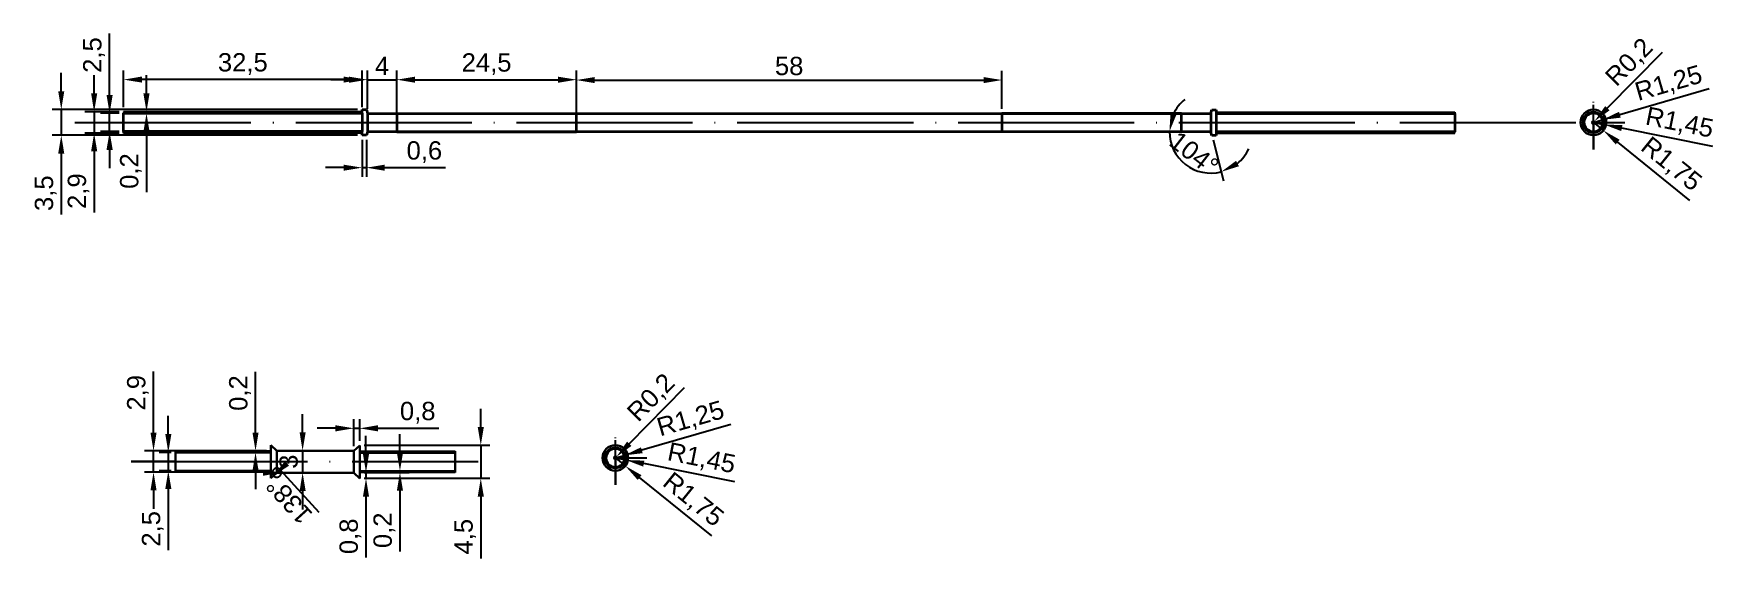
# Model space of a CAD drawing. Header units: millimetres. Extents: x 1691 to 2518, y 681 to 1261.
# Drawn here: x 1704.2 to 1933.2, y 1189.1 to 1260.7 of the extents above; entities that cross this region are included whole.
import ezdxf

# ---------------------------------------------------------------- set-up
doc = ezdxf.new("R2010")
doc.units = ezdxf.units.MM
doc.linetypes.add('ACAD_ISO04W100', pattern=[30, 24, -3, 0, -3])
doc.styles.get("Standard").update_dxf_attribs({"font": 'arial.ttf'})
doc.dimstyles.new('ISO-25', dxfattribs={"dimtxt": 2.5, "dimasz": 2.5, "dimexe": 1.25, "dimexo": 0.625, "dimtad": 1, "dimtxsty": 'Standard', "dimcen": 2.5, "dimadec": 0, "dimazin": 0, "dimtfac": 1, "dimtmove": 0, "dimatfit": 3, "dimfxl": 1, "dimarcsym": 0})

# ---------------------------------------------------------------- blocks, each defined once
blk = doc.blocks.new('*D1')
at = {"color": 0, "lineweight": -2, "transparency": 16777216}
for p, q in [((1716.52, 1250.63), (1716.52, 1255.64)), ((1749.02, 1250.63), (1749.02, 1255.64)), ((1746.52, 1254.39), (1719.02, 1254.39))]:
    blk.add_line(p, q, dxfattribs=at)
at = {"color": 0, "transparency": 16777216}
for points in [[(1719.02, 1254.81), (1719.02, 1253.98), (1716.52, 1254.39)], [(1746.52, 1254.81), (1746.52, 1253.98), (1749.02, 1254.39)]]:
    blk.add_solid(points, dxfattribs=at)
at = {"layer": 'Defpoints', "color": 0, "transparency": 16777216}
for p in [(1716.52, 1254.39), (1716.52, 1250), (1749.02, 1250)]:
    blk.add_point(p, dxfattribs=at)
at = {"color": 0, "transparency": 16777216, "insert": (1732.77, 1256.52), "char_height": 2.5, "attachment_point": 5}
blk.add_mtext('32,5', dxfattribs=at)
blk = doc.blocks.new('*D2')
at = {"color": 0, "lineweight": -2, "transparency": 16777216}
for p, q in [((1714.61, 1252.3), (1714.61, 1260.67)), ((1715.89, 1249.8), (1713.36, 1249.8)), ((1714.61, 1247.3), (1714.61, 1249.8)), ((1715.89, 1247.3), (1713.36, 1247.3)), ((1714.61, 1244.8), (1714.61, 1242.3))]:
    blk.add_line(p, q, dxfattribs=at)
at = {"color": 0, "transparency": 16777216}
for points in [[(1714.19, 1252.3), (1715.03, 1252.3), (1714.61, 1249.8)], [(1714.19, 1244.8), (1715.03, 1244.8), (1714.61, 1247.3)]]:
    blk.add_solid(points, dxfattribs=at)
at = {"layer": 'Defpoints', "color": 0, "transparency": 16777216}
for p in [(1714.61, 1249.8), (1716.52, 1249.8), (1716.52, 1247.3)]:
    blk.add_point(p, dxfattribs=at)
at = {"color": 0, "transparency": 16777216, "insert": (1712.48, 1257.74), "char_height": 2.5, "attachment_point": 5, "rotation": 90}
blk.add_mtext('2,5', dxfattribs=at)
blk = doc.blocks.new('*D3')
at = {"color": 0, "lineweight": -2, "transparency": 16777216}
for p, q in [((1712.5, 1252.5), (1712.5, 1255)), ((1715.89, 1250), (1711.25, 1250)), ((1712.5, 1250), (1712.5, 1247.1)), ((1715.89, 1247.1), (1711.25, 1247.1)), ((1712.5, 1244.6), (1712.5, 1236.26))]:
    blk.add_line(p, q, dxfattribs=at)
at = {"color": 0, "transparency": 16777216}
for points in [[(1712.09, 1252.5), (1712.92, 1252.5), (1712.5, 1250)], [(1712.09, 1244.6), (1712.92, 1244.6), (1712.5, 1247.1)]]:
    blk.add_solid(points, dxfattribs=at)
at = {"layer": 'Defpoints', "color": 0, "transparency": 16777216}
for p in [(1716.52, 1250), (1712.5, 1247.1), (1716.52, 1247.1)]:
    blk.add_point(p, dxfattribs=at)
at = {"color": 0, "transparency": 16777216, "insert": (1710.38, 1239.18), "char_height": 2.5, "attachment_point": 5, "rotation": 90}
blk.add_mtext('2,9', dxfattribs=at)
blk = doc.blocks.new('*D6')
at = {"color": 0, "lineweight": -2, "transparency": 16777216}
for p, q in [((1749.75, 1250.41), (1749.75, 1255.63)), ((1753.75, 1250.41), (1753.75, 1255.63)), ((1747.25, 1254.38), (1744.75, 1254.38)), ((1749.75, 1254.38), (1753.75, 1254.38)), ((1756.25, 1254.38), (1758.75, 1254.38))]:
    blk.add_line(p, q, dxfattribs=at)
at = {"color": 0, "transparency": 16777216}
for points in [[(1747.25, 1254.79), (1747.25, 1253.96), (1749.75, 1254.38)], [(1756.25, 1254.79), (1756.25, 1253.96), (1753.75, 1254.38)]]:
    blk.add_solid(points, dxfattribs=at)
at = {"layer": 'Defpoints', "color": 0, "transparency": 16777216}
for p in [(1753.75, 1254.38), (1749.75, 1249.79), (1753.75, 1249.79)]:
    blk.add_point(p, dxfattribs=at)
at = {"color": 0, "transparency": 16777216, "insert": (1751.75, 1256.25), "char_height": 2.5, "attachment_point": 5}
blk.add_mtext('4', dxfattribs=at)
blk = doc.blocks.new('*D7')
at = {"color": 0, "lineweight": -2, "transparency": 16777216}
for p, q in [((1749.02, 1246.18), (1749.02, 1241.13)), ((1749.62, 1246.18), (1749.62, 1241.13)), ((1746.52, 1242.38), (1744.02, 1242.38)), ((1749.02, 1242.38), (1749.62, 1242.38)), ((1752.12, 1242.38), (1760.42, 1242.38))]:
    blk.add_line(p, q, dxfattribs=at)
at = {"color": 0, "transparency": 16777216}
for points in [[(1746.52, 1242.79), (1746.52, 1241.96), (1749.02, 1242.38)], [(1752.12, 1242.79), (1752.12, 1241.96), (1749.62, 1242.38)]]:
    blk.add_solid(points, dxfattribs=at)
at = {"layer": 'Defpoints', "color": 0, "transparency": 16777216}
for p in [(1749.02, 1246.8), (1749.62, 1246.8), (1749.62, 1242.38)]:
    blk.add_point(p, dxfattribs=at)
at = {"color": 0, "transparency": 16777216, "insert": (1757.52, 1244.5), "char_height": 2.5, "attachment_point": 5}
blk.add_mtext('0,6', dxfattribs=at)
blk = doc.blocks.new('*D8')
at = {"color": 0, "lineweight": -2, "transparency": 16777216}
for p, q in [((1753.75, 1247.91), (1753.75, 1255.63)), ((1778.25, 1247.91), (1778.25, 1255.63)), ((1756.25, 1254.38), (1775.75, 1254.38))]:
    blk.add_line(p, q, dxfattribs=at)
at = {"color": 0, "transparency": 16777216}
for points in [[(1756.25, 1254.79), (1756.25, 1253.96), (1753.75, 1254.38)], [(1775.75, 1254.79), (1775.75, 1253.96), (1778.25, 1254.38)]]:
    blk.add_solid(points, dxfattribs=at)
at = {"layer": 'Defpoints', "color": 0, "transparency": 16777216}
for p in [(1778.25, 1254.38), (1753.75, 1247.29), (1778.25, 1247.29)]:
    blk.add_point(p, dxfattribs=at)
at = {"color": 0, "transparency": 16777216, "insert": (1766, 1256.5), "char_height": 2.5, "attachment_point": 5}
blk.add_mtext('24,5', dxfattribs=at)
blk = doc.blocks.new('*D9')
at = {"color": 0, "lineweight": -2, "transparency": 16777216}
for p, q in [((1778.25, 1250.41), (1778.25, 1255.58)), ((1836.25, 1250.41), (1836.25, 1255.58)), ((1780.75, 1254.33), (1833.75, 1254.33))]:
    blk.add_line(p, q, dxfattribs=at)
at = {"color": 0, "transparency": 16777216}
for points in [[(1780.75, 1254.74), (1780.75, 1253.91), (1778.25, 1254.33)], [(1833.75, 1254.74), (1833.75, 1253.91), (1836.25, 1254.33)]]:
    blk.add_solid(points, dxfattribs=at)
at = {"layer": 'Defpoints', "color": 0, "transparency": 16777216}
for p in [(1836.25, 1254.33), (1778.25, 1249.79), (1836.25, 1249.79)]:
    blk.add_point(p, dxfattribs=at)
at = {"color": 0, "transparency": 16777216, "insert": (1807.25, 1256.23), "char_height": 2.5, "attachment_point": 5}
blk.add_mtext('58', dxfattribs=at)
blk = doc.blocks.new('*D10')
at = {"color": 0, "lineweight": -2, "transparency": 16777216}
for p, q in [((1708.02, 1252.8), (1708.02, 1255.3)), ((1748.39, 1250.3), (1706.77, 1250.3)), ((1708.02, 1250.3), (1708.02, 1246.8)), ((1748.39, 1246.8), (1706.77, 1246.8)), ((1708.02, 1244.3), (1708.02, 1235.99))]:
    blk.add_line(p, q, dxfattribs=at)
at = {"color": 0, "transparency": 16777216}
for points in [[(1707.6, 1252.8), (1708.43, 1252.8), (1708.02, 1250.3)], [(1707.6, 1244.3), (1708.43, 1244.3), (1708.02, 1246.8)]]:
    blk.add_solid(points, dxfattribs=at)
at = {"layer": 'Defpoints', "color": 0, "transparency": 16777216}
for p in [(1749.02, 1250.3), (1708.02, 1246.8), (1749.02, 1246.8)]:
    blk.add_point(p, dxfattribs=at)
at = {"color": 0, "transparency": 16777216, "insert": (1705.89, 1238.9), "char_height": 2.5, "attachment_point": 5, "rotation": 90}
blk.add_mtext('3,5', dxfattribs=at)
blk = doc.blocks.new('*D12')
at = {"color": 0, "lineweight": -2, "transparency": 16777216}
for p, q in [((1719.64, 1252.5), (1719.64, 1255)), ((1717.14, 1250), (1720.89, 1250)), ((1717.14, 1249.8), (1720.89, 1249.8)), ((1719.64, 1250), (1719.64, 1249.8)), ((1719.64, 1247.3), (1719.64, 1239.03))]:
    blk.add_line(p, q, dxfattribs=at)
at = {"color": 0, "transparency": 16777216}
for points in [[(1719.22, 1252.5), (1720.05, 1252.5), (1719.64, 1250)], [(1719.22, 1247.3), (1720.05, 1247.3), (1719.64, 1249.8)]]:
    blk.add_solid(points, dxfattribs=at)
at = {"layer": 'Defpoints', "color": 0, "transparency": 16777216}
for p in [(1716.52, 1250), (1716.52, 1249.8), (1719.64, 1249.8)]:
    blk.add_point(p, dxfattribs=at)
at = {"color": 0, "transparency": 16777216, "insert": (1717.51, 1241.92), "char_height": 2.5, "attachment_point": 5, "rotation": 90}
blk.add_mtext('0,2', dxfattribs=at)
blk = doc.blocks.new('*D13')
at = {"color": 0, "lineweight": -2, "transparency": 16777216}
for p, q in [((1926.25, 1258.1), (1918.78, 1250.48)), ((1916.89, 1248.55), (1917.03, 1248.7))]:
    blk.add_line(p, q, dxfattribs=at)
at = {"color": 0, "transparency": 16777216}
blk.add_solid([(1918.49, 1250.77), (1919.08, 1250.19), (1917.03, 1248.7)], dxfattribs=at)
at = {"layer": 'Defpoints', "color": 0, "transparency": 16777216}
for p in [(1916.89, 1248.55), (1917.03, 1248.7)]:
    blk.add_point(p, dxfattribs=at)
at = {"color": 0, "transparency": 16777216, "insert": (1921.88, 1256.67), "char_height": 2.5, "attachment_point": 5, "rotation": 45.5566}
blk.add_mtext('R0,2', dxfattribs=at)
blk = doc.blocks.new('*D14')
at = {"color": 0, "lineweight": -2, "transparency": 16777216}
for p, q in [((1932.65, 1253.11), (1920.5, 1249.6)), ((1916.89, 1248.55), (1918.09, 1248.9))]:
    blk.add_line(p, q, dxfattribs=at)
at = {"color": 0, "transparency": 16777216}
blk.add_solid([(1920.38, 1250), (1920.61, 1249.2), (1918.09, 1248.9)], dxfattribs=at)
at = {"layer": 'Defpoints', "color": 0, "transparency": 16777216}
for p in [(1916.89, 1248.55), (1918.09, 1248.9)]:
    blk.add_point(p, dxfattribs=at)
at = {"color": 0, "transparency": 16777216, "insert": (1927.18, 1253.75), "char_height": 2.5, "attachment_point": 5, "rotation": 16.1364}
blk.add_mtext('R1,25', dxfattribs=at)
blk = doc.blocks.new('*D15')
at = {"color": 0, "lineweight": -2, "transparency": 16777216}
for p, q in [((1916.89, 1248.55), (1918.32, 1248.27)), ((1933.17, 1245.28), (1920.77, 1247.78))]:
    blk.add_line(p, q, dxfattribs=at)
at = {"color": 0, "transparency": 16777216}
blk.add_solid([(1920.85, 1248.18), (1920.68, 1247.37), (1918.32, 1248.27)], dxfattribs=at)
at = {"layer": 'Defpoints', "color": 0, "transparency": 16777216}
for p in [(1916.89, 1248.55), (1918.32, 1248.27)]:
    blk.add_point(p, dxfattribs=at)
at = {"color": 0, "transparency": 16777216, "insert": (1928.61, 1248.37), "char_height": 2.5, "attachment_point": 5, "rotation": 348.6169}
blk.add_mtext('R1,45', dxfattribs=at)
blk = doc.blocks.new('*D16')
at = {"color": 0, "lineweight": -2, "transparency": 16777216}
for p, q in [((1916.89, 1248.55), (1918.25, 1247.45)), ((1930.03, 1237.91), (1920.2, 1245.88))]:
    blk.add_line(p, q, dxfattribs=at)
at = {"color": 0, "transparency": 16777216}
blk.add_solid([(1920.46, 1246.2), (1919.93, 1245.55), (1918.25, 1247.45)], dxfattribs=at)
at = {"layer": 'Defpoints', "color": 0, "transparency": 16777216}
for p in [(1916.89, 1248.55), (1918.25, 1247.45)]:
    blk.add_point(p, dxfattribs=at)
at = {"color": 0, "transparency": 16777216, "insert": (1927.42, 1242.76), "char_height": 2.5, "attachment_point": 5, "rotation": 320.9697}
blk.add_mtext('R1,75', dxfattribs=at)
blk = doc.blocks.new('*D22')
at = {"color": 0, "lineweight": -2, "transparency": 16777216}
for p, q in [((1792.92, 1212.34), (1785.45, 1204.72)), ((1783.56, 1202.79), (1783.7, 1202.94))]:
    blk.add_line(p, q, dxfattribs=at)
at = {"color": 0, "transparency": 16777216}
blk.add_solid([(1785.15, 1205.01), (1785.75, 1204.43), (1783.7, 1202.94)], dxfattribs=at)
at = {"layer": 'Defpoints', "color": 0, "transparency": 16777216}
for p in [(1783.56, 1202.79), (1783.7, 1202.94)]:
    blk.add_point(p, dxfattribs=at)
at = {"color": 0, "transparency": 16777216, "insert": (1788.54, 1210.91), "char_height": 2.5, "attachment_point": 5, "rotation": 45.5566}
blk.add_mtext('R0,2', dxfattribs=at)
blk = doc.blocks.new('*D23')
at = {"color": 0, "lineweight": -2, "transparency": 16777216}
for p, q in [((1799.32, 1207.35), (1787.16, 1203.84)), ((1783.56, 1202.79), (1784.76, 1203.14))]:
    blk.add_line(p, q, dxfattribs=at)
at = {"color": 0, "transparency": 16777216}
blk.add_solid([(1787.05, 1204.24), (1787.28, 1203.44), (1784.76, 1203.14)], dxfattribs=at)
at = {"layer": 'Defpoints', "color": 0, "transparency": 16777216}
for p in [(1783.56, 1202.79), (1784.76, 1203.14)]:
    blk.add_point(p, dxfattribs=at)
at = {"color": 0, "transparency": 16777216, "insert": (1793.85, 1207.99), "char_height": 2.5, "attachment_point": 5, "rotation": 16.1364}
blk.add_mtext('R1,25', dxfattribs=at)
blk = doc.blocks.new('*D24')
at = {"color": 0, "lineweight": -2, "transparency": 16777216}
for p, q in [((1783.56, 1202.79), (1784.98, 1202.51)), ((1799.84, 1199.52), (1787.43, 1202.01))]:
    blk.add_line(p, q, dxfattribs=at)
at = {"color": 0, "transparency": 16777216}
blk.add_solid([(1787.51, 1202.42), (1787.35, 1201.61), (1784.98, 1202.51)], dxfattribs=at)
at = {"layer": 'Defpoints', "color": 0, "transparency": 16777216}
for p in [(1783.56, 1202.79), (1784.98, 1202.51)]:
    blk.add_point(p, dxfattribs=at)
at = {"color": 0, "transparency": 16777216, "insert": (1795.28, 1202.6), "char_height": 2.5, "attachment_point": 5, "rotation": 348.6169}
blk.add_mtext('R1,45', dxfattribs=at)
blk = doc.blocks.new('*D25')
at = {"color": 0, "lineweight": -2, "transparency": 16777216}
for p, q in [((1783.56, 1202.79), (1784.92, 1201.69)), ((1796.69, 1192.15), (1786.86, 1200.12))]:
    blk.add_line(p, q, dxfattribs=at)
at = {"color": 0, "transparency": 16777216}
blk.add_solid([(1787.12, 1200.44), (1786.6, 1199.79), (1784.92, 1201.69)], dxfattribs=at)
at = {"layer": 'Defpoints', "color": 0, "transparency": 16777216}
for p in [(1783.56, 1202.79), (1784.92, 1201.69)]:
    blk.add_point(p, dxfattribs=at)
at = {"color": 0, "transparency": 16777216, "insert": (1794.09, 1197), "char_height": 2.5, "attachment_point": 5, "rotation": 320.9697}
blk.add_mtext('R1,75', dxfattribs=at)
blk = doc.blocks.new('*D26')
at = {"color": 0, "lineweight": -2, "transparency": 16777216}
for p, q in [((1860.13, 1247.29), (1857.84, 1247.29)), ((1865.04, 1246.16), (1866.46, 1240.6))]:
    blk.add_line(p, q, dxfattribs=at)
for start, end in [(128.922, 154.461), (180, 284.3072), (309.8461, 335.3851)]:
    blk.add_arc((1864.75, 1247.29), 5.66, start, end, dxfattribs=at)
at = {"color": 0, "transparency": 16777216}
for points in [[(1860.05, 1249.63), (1859.24, 1249.82), (1859.09, 1247.29)], [(1868.56, 1242.57), (1868.18, 1243.32), (1866.15, 1241.81)]]:
    blk.add_solid(points, dxfattribs=at)
at = {"layer": 'Defpoints', "color": 0, "transparency": 16777216}
for p in [(1860.75, 1247.29), (1864.75, 1247.29), (1864.75, 1247.29), (1864.88, 1246.77), (1860.1, 1244.06)]:
    blk.add_point(p, dxfattribs=at)
at = {"color": 0, "transparency": 16777216, "insert": (1862.45, 1244.32), "char_height": 2.5, "attachment_point": 5, "rotation": 322.1536}
blk.add_mtext('104°', dxfattribs=at)
blk = doc.blocks.new('*D27')
at = {"color": 0, "linetype": 'ACAD_ISO04W100', "lineweight": -2, "transparency": 16777216}
for p, q in [((1722.61, 1206.05), (1722.61, 1208.55)), ((1722.98, 1203.55), (1721.36, 1203.55)), ((1722.61, 1203.55), (1722.61, 1201.05)), ((1722.98, 1201.05), (1721.36, 1201.05)), ((1722.61, 1198.55), (1722.61, 1190.19))]:
    blk.add_line(p, q, dxfattribs=at)
at = {"color": 0, "linetype": 'ACAD_ISO04W100', "transparency": 16777216}
for points in [[(1722.2, 1206.05), (1723.03, 1206.05), (1722.61, 1203.55)], [(1722.2, 1198.55), (1723.03, 1198.55), (1722.61, 1201.05)]]:
    blk.add_solid(points, dxfattribs=at)
at = {"layer": 'Defpoints', "color": 0, "linetype": 'ACAD_ISO04W100', "transparency": 16777216}
for p in [(1723.6, 1203.55), (1722.61, 1201.05), (1723.6, 1201.05)]:
    blk.add_point(p, dxfattribs=at)
at = {"color": 0, "linetype": 'ACAD_ISO04W100', "transparency": 16777216, "insert": (1720.49, 1193.12), "char_height": 2.5, "attachment_point": 5, "rotation": 90}
blk.add_mtext('2,5', dxfattribs=at)
blk = doc.blocks.new('*D28')
at = {"color": 0, "linetype": 'ACAD_ISO04W100', "lineweight": -2, "transparency": 16777216}
for p, q in [((1720.6, 1206.25), (1720.6, 1214.6)), ((1735.98, 1203.75), (1719.35, 1203.75)), ((1720.6, 1200.85), (1720.6, 1203.75)), ((1735.98, 1200.85), (1719.35, 1200.85)), ((1720.6, 1198.35), (1720.6, 1195.85))]:
    blk.add_line(p, q, dxfattribs=at)
at = {"color": 0, "linetype": 'ACAD_ISO04W100', "transparency": 16777216}
for points in [[(1720.18, 1206.25), (1721.01, 1206.25), (1720.6, 1203.75)], [(1720.18, 1198.35), (1721.01, 1198.35), (1720.6, 1200.85)]]:
    blk.add_solid(points, dxfattribs=at)
at = {"layer": 'Defpoints', "color": 0, "linetype": 'ACAD_ISO04W100', "transparency": 16777216}
for p in [(1720.6, 1203.75), (1736.6, 1203.75), (1736.6, 1200.85)]:
    blk.add_point(p, dxfattribs=at)
at = {"color": 0, "linetype": 'ACAD_ISO04W100', "transparency": 16777216, "insert": (1718.47, 1211.68), "char_height": 2.5, "attachment_point": 5, "rotation": 90}
blk.add_mtext('2,9', dxfattribs=at)
blk = doc.blocks.new('*D30')
at = {"color": 0, "linetype": 'ACAD_ISO04W100', "lineweight": -2, "transparency": 16777216}
for p, q in [((1734.5, 1206.25), (1734.5, 1214.53)), ((1735.98, 1203.75), (1733.25, 1203.75)), ((1735.98, 1203.55), (1733.25, 1203.55)), ((1734.5, 1203.55), (1734.5, 1203.75)), ((1734.5, 1201.05), (1734.5, 1198.55))]:
    blk.add_line(p, q, dxfattribs=at)
at = {"color": 0, "linetype": 'ACAD_ISO04W100', "transparency": 16777216}
for points in [[(1734.09, 1206.25), (1734.92, 1206.25), (1734.5, 1203.75)], [(1734.09, 1201.05), (1734.92, 1201.05), (1734.5, 1203.55)]]:
    blk.add_solid(points, dxfattribs=at)
at = {"layer": 'Defpoints', "color": 0, "linetype": 'ACAD_ISO04W100', "transparency": 16777216}
for p in [(1734.5, 1203.75), (1736.6, 1203.75), (1736.6, 1203.55)]:
    blk.add_point(p, dxfattribs=at)
at = {"color": 0, "linetype": 'ACAD_ISO04W100', "transparency": 16777216, "insert": (1732.38, 1211.64), "char_height": 2.5, "attachment_point": 5, "rotation": 90}
blk.add_mtext('0,2', dxfattribs=at)
blk = doc.blocks.new('*D31')
at = {"color": 0, "linetype": 'ACAD_ISO04W100', "lineweight": -2, "transparency": 16777216}
for p, q in [((1765.21, 1207.01), (1765.21, 1209.51)), ((1749.33, 1204.51), (1766.46, 1204.51)), ((1765.21, 1204.51), (1765.21, 1200.01)), ((1749.33, 1200.01), (1766.46, 1200.01)), ((1765.21, 1197.51), (1765.21, 1189.09))]:
    blk.add_line(p, q, dxfattribs=at)
at = {"color": 0, "linetype": 'ACAD_ISO04W100', "transparency": 16777216}
for points in [[(1764.79, 1207.01), (1765.63, 1207.01), (1765.21, 1204.51)], [(1764.79, 1197.51), (1765.63, 1197.51), (1765.21, 1200.01)]]:
    blk.add_solid(points, dxfattribs=at)
at = {"layer": 'Defpoints', "color": 0, "linetype": 'ACAD_ISO04W100', "transparency": 16777216}
for p in [(1748.7, 1204.51), (1748.7, 1200.01), (1765.21, 1200.01)]:
    blk.add_point(p, dxfattribs=at)
at = {"color": 0, "linetype": 'ACAD_ISO04W100', "transparency": 16777216, "insert": (1763.09, 1192.05), "char_height": 2.5, "attachment_point": 5, "rotation": 90}
blk.add_mtext('4,5', dxfattribs=at)
blk = doc.blocks.new('*D32')
at = {"color": 0, "linetype": 'ACAD_ISO04W100', "lineweight": -2, "transparency": 16777216}
for p, q in [((1740.92, 1206.28), (1740.92, 1208.78)), ((1738.03, 1203.78), (1742.17, 1203.78)), ((1740.92, 1203.78), (1740.92, 1200.78)), ((1738.03, 1200.78), (1742.17, 1200.78)), ((1740.92, 1198.28), (1740.92, 1195.78))]:
    blk.add_line(p, q, dxfattribs=at)
at = {"color": 0, "linetype": 'ACAD_ISO04W100', "transparency": 16777216}
for points in [[(1740.51, 1206.28), (1741.34, 1206.28), (1740.92, 1203.78)], [(1740.51, 1198.28), (1741.34, 1198.28), (1740.92, 1200.78)]]:
    blk.add_solid(points, dxfattribs=at)
at = {"layer": 'Defpoints', "color": 0, "linetype": 'ACAD_ISO04W100', "transparency": 16777216}
for p in [(1737.4, 1203.78), (1737.4, 1200.78), (1740.92, 1200.78)]:
    blk.add_point(p, dxfattribs=at)
at = {"color": 0, "linetype": 'ACAD_ISO04W100', "transparency": 16777216, "insert": (1739.02, 1202.28), "char_height": 2.5, "attachment_point": 5, "rotation": 90}
blk.add_mtext('3', dxfattribs=at)
blk = doc.blocks.new('*D33')
at = {"color": 0, "linetype": 'ACAD_ISO04W100', "lineweight": -2, "transparency": 16777216}
for p, q in [((1749.56, 1203.31), (1749.56, 1205.81)), ((1749.33, 1200.81), (1750.81, 1200.81)), ((1749.33, 1200.01), (1750.81, 1200.01)), ((1749.56, 1200.81), (1749.56, 1200.01)), ((1749.56, 1197.51), (1749.56, 1189.2))]:
    blk.add_line(p, q, dxfattribs=at)
at = {"color": 0, "linetype": 'ACAD_ISO04W100', "transparency": 16777216}
for points in [[(1749.15, 1203.31), (1749.98, 1203.31), (1749.56, 1200.81)], [(1749.15, 1197.51), (1749.98, 1197.51), (1749.56, 1200.01)]]:
    blk.add_solid(points, dxfattribs=at)
at = {"layer": 'Defpoints', "color": 0, "linetype": 'ACAD_ISO04W100', "transparency": 16777216}
for p in [(1748.7, 1200.81), (1748.7, 1200.01), (1749.56, 1200.01)]:
    blk.add_point(p, dxfattribs=at)
at = {"color": 0, "linetype": 'ACAD_ISO04W100', "transparency": 16777216, "insert": (1747.43, 1192.1), "char_height": 2.5, "attachment_point": 5, "rotation": 90}
blk.add_mtext('0,8', dxfattribs=at)
blk = doc.blocks.new('*D34')
at = {"color": 0, "linetype": 'ACAD_ISO04W100', "lineweight": -2, "transparency": 16777216}
for p, q in [((1754.19, 1203.51), (1754.19, 1206.01)), ((1749.33, 1201.01), (1755.44, 1201.01)), ((1749.33, 1200.81), (1755.44, 1200.81)), ((1754.19, 1201.01), (1754.19, 1200.81)), ((1754.19, 1198.31), (1754.19, 1190.03))]:
    blk.add_line(p, q, dxfattribs=at)
at = {"color": 0, "linetype": 'ACAD_ISO04W100', "transparency": 16777216}
for points in [[(1753.77, 1203.51), (1754.61, 1203.51), (1754.19, 1201.01)], [(1753.77, 1198.31), (1754.61, 1198.31), (1754.19, 1200.81)]]:
    blk.add_solid(points, dxfattribs=at)
at = {"layer": 'Defpoints', "color": 0, "linetype": 'ACAD_ISO04W100', "transparency": 16777216}
for p in [(1748.7, 1201.01), (1748.7, 1200.81), (1754.19, 1200.81)]:
    blk.add_point(p, dxfattribs=at)
at = {"color": 0, "linetype": 'ACAD_ISO04W100', "transparency": 16777216, "insert": (1752.06, 1192.92), "char_height": 2.5, "attachment_point": 5, "rotation": 90}
blk.add_mtext('0,2', dxfattribs=at)
blk = doc.blocks.new('*D35')
at = {"color": 0, "linetype": 'ACAD_ISO04W100', "lineweight": -2, "transparency": 16777216}
for p, q in [((1747.9, 1204.4), (1747.9, 1208.08)), ((1748.7, 1205.13), (1748.7, 1208.08)), ((1745.4, 1206.83), (1742.9, 1206.83)), ((1747.9, 1206.83), (1748.7, 1206.83)), ((1751.2, 1206.83), (1759.51, 1206.83))]:
    blk.add_line(p, q, dxfattribs=at)
at = {"color": 0, "linetype": 'ACAD_ISO04W100', "transparency": 16777216}
for points in [[(1745.4, 1207.25), (1745.4, 1206.41), (1747.9, 1206.83)], [(1751.2, 1207.25), (1751.2, 1206.41), (1748.7, 1206.83)]]:
    blk.add_solid(points, dxfattribs=at)
at = {"layer": 'Defpoints', "color": 0, "linetype": 'ACAD_ISO04W100', "transparency": 16777216}
for p in [(1748.7, 1206.83), (1747.9, 1203.78), (1748.7, 1204.51)]:
    blk.add_point(p, dxfattribs=at)
at = {"color": 0, "linetype": 'ACAD_ISO04W100', "transparency": 16777216, "insert": (1756.61, 1208.96), "char_height": 2.5, "attachment_point": 5}
blk.add_mtext('0,8', dxfattribs=at)
blk = doc.blocks.new('*D36')
at = {"color": 0, "linetype": 'ACAD_ISO04W100', "lineweight": -2, "transparency": 16777216}
blk.add_line((1737.86, 1201.19), (1743.15, 1195.38), dxfattribs=at)
for start, end in [(42.3002, 222.3002), (180, 0), (222.3002, 42.3002), (222.3002, 0)]:
    blk.add_arc((1737.4, 1200.78), 0.612, start, end, dxfattribs=at)
at = {"color": 0, "linetype": 'ACAD_ISO04W100', "transparency": 16777216}
for points in [[(1739.08, 1201.74), (1738.52, 1202.36), (1736.95, 1200.37)], [(1735.52, 1201.2), (1735.52, 1200.36), (1738.02, 1200.78)]]:
    blk.add_solid(points, dxfattribs=at)
at = {"layer": 'Defpoints', "color": 0, "linetype": 'ACAD_ISO04W100', "transparency": 16777216}
for p in [(1736.7, 1200.14), (1737.38, 1200.17), (1737.4, 1200.78), (1737.4, 1200.78), (1746.61, 1200.78)]:
    blk.add_point(p, dxfattribs=at)
at = {"color": 0, "linetype": 'ACAD_ISO04W100', "transparency": 16777216, "insert": (1739.09, 1197), "char_height": 2.5, "attachment_point": 5, "rotation": 132.3002}
blk.add_mtext('138°', dxfattribs=at)

msp = doc.modelspace()

# ---------------------------------------------------------------- linework, layer by layer
at = {"color": 152, "linetype": 'ACAD_ISO04W100', "ltscale": 0.1, "true_color": 0x2776bb}
for p, q in [((1916.894, 1248.555), (1916.894, 1251.51)), ((1783.559, 1202.793), (1783.559, 1205.748))]:
    msp.add_line(p, q, dxfattribs=at)
at = {"color": 152, "linetype": 'ACAD_ISO04W100', "true_color": 0x2776bb}
for p, q in [((1709.881, 1248.555), (1916.894, 1248.555)), ((1916.894, 1248.555), (1921.161, 1248.555)), ((1916.894, 1248.555), (1916.894, 1244.866)), ((1916.894, 1244.866), (1916.894, 1248.555)), ((1723.603, 1202.301), (1717.571, 1202.301)), ((1717.571, 1202.301), (1717.571, 1202.301)), ((1717.571, 1202.301), (1764.851, 1202.301)), ((1723.603, 1201.051), (1723.603, 1202.301)), ((1783.559, 1202.793), (1787.827, 1202.793)), ((1783.559, 1202.793), (1783.559, 1199.105)), ((1783.559, 1199.105), (1783.559, 1202.793))]:
    msp.add_line(p, q, dxfattribs=at)
for p, q in [((1749.018, 1250.005), (1716.518, 1250.005)), ((1716.518, 1250.005), (1716.518, 1249.805)), ((1749.018, 1249.805), (1716.518, 1249.805)), ((1749.018, 1249.805), (1749.018, 1250.005)), ((1749.018, 1249.805), (1749.018, 1249.805)), ((1865.482, 1249.769), (1865.482, 1249.969)), ((1865.482, 1249.969), (1897.982, 1249.969)), ((1897.982, 1249.969), (1897.982, 1249.769)), ((1716.518, 1247.105), (1716.518, 1247.305)), ((1749.018, 1247.105), (1716.518, 1247.105)), ((1749.018, 1247.305), (1749.018, 1247.105)), ((1865.482, 1247.269), (1865.482, 1247.069)), ((1865.482, 1247.069), (1897.982, 1247.069)), ((1897.982, 1247.069), (1897.982, 1247.269)), ((1723.603, 1203.551), (1723.603, 1203.751)), ((1723.603, 1203.751), (1736.603, 1203.751)), ((1736.603, 1203.751), (1736.603, 1203.551)), ((1748.703, 1203.507), (1748.703, 1203.707)), ((1748.703, 1203.707), (1761.703, 1203.707)), ((1761.703, 1203.707), (1761.703, 1203.507)), ((1723.603, 1200.851), (1723.603, 1201.051)), ((1736.603, 1200.851), (1723.603, 1200.851)), ((1736.603, 1201.051), (1736.603, 1200.851)), ((1748.703, 1200.807), (1748.703, 1201.007)), ((1761.703, 1200.807), (1748.703, 1200.807)), ((1761.703, 1201.007), (1761.703, 1200.807))]:
    msp.add_line(p, q)
at = {"lineweight": 35}
for p, q in [((1716.518, 1247.305), (1716.518, 1249.805)), ((1716.518, 1249.805), (1749.018, 1249.805)), ((1716.518, 1247.305), (1716.518, 1249.805)), ((1716.518, 1249.805), (1749.018, 1249.805)), ((1749.018, 1249.805), (1749.018, 1250.305)), ((1749.018, 1250.305), (1749.618, 1250.305)), ((1749.018, 1249.805), (1749.018, 1250.305)), ((1749.018, 1250.305), (1749.618, 1250.305)), ((1749.018, 1249.805), (1749.018, 1247.305)), ((1749.618, 1250.305), (1749.75, 1249.787)), ((1749.618, 1250.305), (1749.75, 1249.787)), ((1749.75, 1249.787), (1864.75, 1249.787)), ((1749.75, 1249.787), (1864.75, 1249.787)), ((1749.75, 1249.787), (1864.75, 1249.787)), ((1749.75, 1249.787), (1864.75, 1249.787)), ((1749.75, 1249.787), (1753.75, 1249.787)), ((1749.75, 1249.787), (1749.75, 1247.287)), ((1753.75, 1249.787), (1753.75, 1247.287)), ((1778.25, 1247.287), (1778.25, 1249.787)), ((1860.75, 1249.787), (1836.25, 1249.787)), ((1836.25, 1249.787), (1838.75, 1249.787)), ((1860.75, 1249.787), (1836.25, 1249.787)), ((1836.25, 1249.787), (1836.25, 1247.287)), ((1860.75, 1247.287), (1860.75, 1249.787)), ((1864.75, 1249.787), (1864.882, 1250.269)), ((1864.75, 1249.787), (1864.882, 1250.269)), ((1864.75, 1249.787), (1864.75, 1249.787)), ((1864.75, 1249.787), (1864.75, 1249.787)), ((1864.75, 1249.787), (1864.75, 1247.287)), ((1864.882, 1250.269), (1865.482, 1250.269)), ((1864.882, 1250.269), (1865.482, 1250.269)), ((1865.482, 1250.269), (1865.482, 1249.769)), ((1865.482, 1250.269), (1865.482, 1249.769)), ((1865.482, 1249.769), (1897.982, 1249.769)), ((1865.482, 1249.769), (1897.982, 1249.769)), ((1865.482, 1249.769), (1865.482, 1247.269)), ((1897.982, 1249.769), (1897.982, 1247.269)), ((1897.982, 1249.769), (1897.982, 1247.269)), ((1749.018, 1247.305), (1716.518, 1247.305)), ((1749.018, 1247.305), (1716.518, 1247.305)), ((1749.018, 1246.805), (1749.018, 1247.305)), ((1749.018, 1246.805), (1749.018, 1247.305)), ((1749.618, 1246.805), (1749.018, 1246.805)), ((1749.618, 1246.805), (1749.018, 1246.805)), ((1749.75, 1247.287), (1749.618, 1246.805)), ((1749.75, 1247.287), (1749.618, 1246.805)), ((1864.75, 1247.287), (1749.75, 1247.287)), ((1864.75, 1247.287), (1749.75, 1247.287)), ((1864.75, 1247.287), (1749.75, 1247.287)), ((1749.75, 1247.287), (1749.75, 1247.287)), ((1864.75, 1247.287), (1749.75, 1247.287)), ((1749.75, 1247.287), (1749.75, 1247.287)), ((1753.75, 1247.287), (1778.25, 1247.287)), ((1864.75, 1247.287), (1860.75, 1247.287)), ((1864.882, 1246.769), (1864.75, 1247.287)), ((1864.882, 1246.769), (1864.75, 1247.287)), ((1864.75, 1247.287), (1864.75, 1247.287)), ((1865.482, 1246.769), (1864.882, 1246.769)), ((1865.482, 1246.769), (1864.882, 1246.769)), ((1897.982, 1247.269), (1865.482, 1247.269)), ((1865.482, 1247.269), (1865.482, 1246.769)), ((1897.982, 1247.269), (1865.482, 1247.269)), ((1865.482, 1247.269), (1865.482, 1246.769))]:
    msp.add_line(p, q, dxfattribs=at)
at = {"lineweight": 30}
for p, q in [((1736.603, 1203.551), (1736.603, 1204.551)), ((1736.603, 1204.551), (1737.403, 1203.779)), ((1723.603, 1201.051), (1723.603, 1203.551)), ((1723.603, 1203.551), (1736.603, 1203.551)), ((1736.603, 1203.551), (1736.603, 1201.051)), ((1737.403, 1203.779), (1737.403, 1200.779)), ((1737.403, 1203.779), (1747.903, 1203.779)), ((1737.403, 1200.779), (1737.403, 1203.779)), ((1737.403, 1203.779), (1747.903, 1203.779)), ((1748.703, 1204.507), (1747.903, 1203.779)), ((1747.903, 1203.779), (1747.903, 1200.779)), ((1747.903, 1200.779), (1747.903, 1203.779)), ((1748.703, 1203.507), (1748.703, 1204.507)), ((1761.703, 1203.507), (1748.703, 1203.507)), ((1748.703, 1201.007), (1748.703, 1203.507)), ((1761.703, 1203.507), (1761.703, 1201.007)), ((1723.603, 1201.051), (1736.603, 1201.051)), ((1736.603, 1201.051), (1736.603, 1200.051)), ((1736.603, 1200.051), (1737.403, 1200.779)), ((1747.903, 1200.779), (1737.403, 1200.779)), ((1747.903, 1200.779), (1737.403, 1200.779)), ((1748.703, 1200.007), (1747.903, 1200.779)), ((1761.703, 1201.007), (1748.703, 1201.007)), ((1748.703, 1201.007), (1748.703, 1200.007))]:
    msp.add_line(p, q, dxfattribs=at)
for centre, radius in [((1916.894, 1248.555), 1.75), ((1916.894, 1248.555), 1.25), ((1916.894, 1248.555), 0.2), ((1783.559, 1202.793), 1.75), ((1783.559, 1202.793), 1.25), ((1783.559, 1202.793), 0.2)]:
    msp.add_circle(centre, radius, dxfattribs=at)
for centre in [(1916.894, 1248.555), (1783.559, 1202.793)]:
    msp.add_circle(centre, 1.45)

# ---------------------------------------------------------------- dimensions: what is measured, and where the dimension line sits
at = {"color": 30, "true_color": 0xf26722}
for base, p1, p2, picture, middle in [((1714.61, 1249.805), (1716.518, 1247.305), (1716.518, 1249.805), '*D2', (1712.482, 1257.736)), ((1708.015, 1246.805), (1749.018, 1250.305), (1749.018, 1246.805), '*D10', (1705.888, 1238.895)), ((1712.505, 1247.105), (1716.518, 1250.005), (1716.518, 1247.105), '*D3', (1710.377, 1239.18)), ((1719.637, 1249.805), (1716.518, 1250.005), (1716.518, 1249.805), '*D12', (1717.509, 1241.917))]:
    dim = msp.add_linear_dim(base=base, p1=p1, p2=p2, angle=90, dimstyle='ISO-25', dxfattribs=at)
    dim.commit()
    dim.dimension.update_dxf_attribs({"geometry": picture, "text_midpoint": middle})
for center, mpoint, picture, middle in [((1916.894, 1248.555), (1917.034, 1248.698), '*D13', (1921.876, 1256.673)), ((1916.894, 1248.555), (1918.094, 1248.902), '*D14', (1927.184, 1253.747)), ((1916.894, 1248.555), (1918.315, 1248.269), '*D15', (1928.614, 1248.365)), ((1916.894, 1248.555), (1918.253, 1247.453), '*D16', (1927.421, 1242.759)), ((1783.559, 1202.793), (1783.699, 1202.936), '*D22', (1788.541, 1210.911)), ((1783.559, 1202.793), (1784.76, 1203.141), '*D23', (1793.849, 1207.985)), ((1783.559, 1202.793), (1784.981, 1202.507), '*D24', (1795.28, 1202.604)), ((1783.559, 1202.793), (1784.919, 1201.691), '*D25', (1794.087, 1196.998))]:
    dim = msp.add_radius_dim(center=center, mpoint=mpoint, dimstyle='ISO-25', dxfattribs=at)
    dim.commit()
    dim.dimension.update_dxf_attribs({"geometry": picture, "text_midpoint": middle})
for base, p1, p2, picture, middle in [((1716.518, 1254.395), (1749.018, 1250.005), (1716.518, 1250.005), '*D1', (1732.768, 1256.522)), ((1753.75, 1254.375), (1749.75, 1249.787), (1753.75, 1249.787), '*D6', (1751.75, 1256.25)), ((1778.25, 1254.375), (1753.75, 1247.287), (1778.25, 1247.287), '*D8', (1766, 1256.502)), ((1836.25, 1254.327), (1778.25, 1249.787), (1836.25, 1249.787), '*D9', (1807.25, 1256.228)), ((1749.618, 1242.377), (1749.018, 1246.805), (1749.618, 1246.805), '*D7', (1757.518, 1244.505))]:
    dim = msp.add_linear_dim(base=base, p1=p1, p2=p2, dimstyle='ISO-25', dxfattribs=at)
    dim.commit()
    dim.dimension.update_dxf_attribs({"geometry": picture, "text_midpoint": middle})
dim = msp.add_angular_dim_2l(base=(1860.105, 1244.062), line1=((1864.882, 1246.769), (1864.75, 1247.287)), line2=((1864.75, 1247.287), (1860.75, 1247.287)), dimstyle='ISO-25', dxfattribs=at)
dim.commit()
dim.dimension.update_dxf_attribs({"geometry": '*D26', "text_midpoint": (1862.447, 1244.323)})
at = {"color": 30, "linetype": 'ACAD_ISO04W100', "true_color": 0xf26722}
for base, p1, p2, picture, middle in [((1720.597, 1203.751), (1736.603, 1200.851), (1736.603, 1203.751), '*D28', (1718.47, 1211.675)), ((1734.503, 1203.751), (1736.603, 1203.551), (1736.603, 1203.751), '*D30', (1732.376, 1211.639)), ((1765.209, 1200.007), (1748.703, 1204.507), (1748.703, 1200.007), '*D31', (1763.086, 1192.046)), ((1722.614, 1201.051), (1723.603, 1203.551), (1723.603, 1201.051), '*D27', (1720.486, 1193.119)), ((1740.923, 1200.779), (1737.403, 1203.779), (1737.403, 1200.779), '*D32', (1739.021, 1202.279)), ((1749.562, 1200.007), (1748.703, 1200.807), (1748.703, 1200.007), '*D33', (1747.435, 1192.103)), ((1754.191, 1200.807), (1748.703, 1201.007), (1748.703, 1200.807), '*D34', (1752.064, 1192.919))]:
    dim = msp.add_linear_dim(base=base, p1=p1, p2=p2, angle=90, dimstyle='ISO-25', dxfattribs=at)
    dim.commit()
    dim.dimension.update_dxf_attribs({"geometry": picture, "text_midpoint": middle})
dim = msp.add_linear_dim(base=(1748.703, 1206.83), p1=(1747.903, 1203.779), p2=(1748.703, 1204.507), dimstyle='ISO-25', dxfattribs=at)
dim.commit()
dim.dimension.update_dxf_attribs({"geometry": '*D35', "text_midpoint": (1756.606, 1208.958)})
dim = msp.add_angular_dim_2l(base=(1737.384, 1200.167), line1=((1746.608, 1200.779), (1737.403, 1200.779)), line2=((1736.702, 1200.14), (1737.403, 1200.779)), dimstyle='ISO-25', dxfattribs=at)
dim.commit()
dim.dimension.update_dxf_attribs({"geometry": '*D36', "text_midpoint": (1739.094, 1197.003)})

doc.saveas('drawing.dxf')
